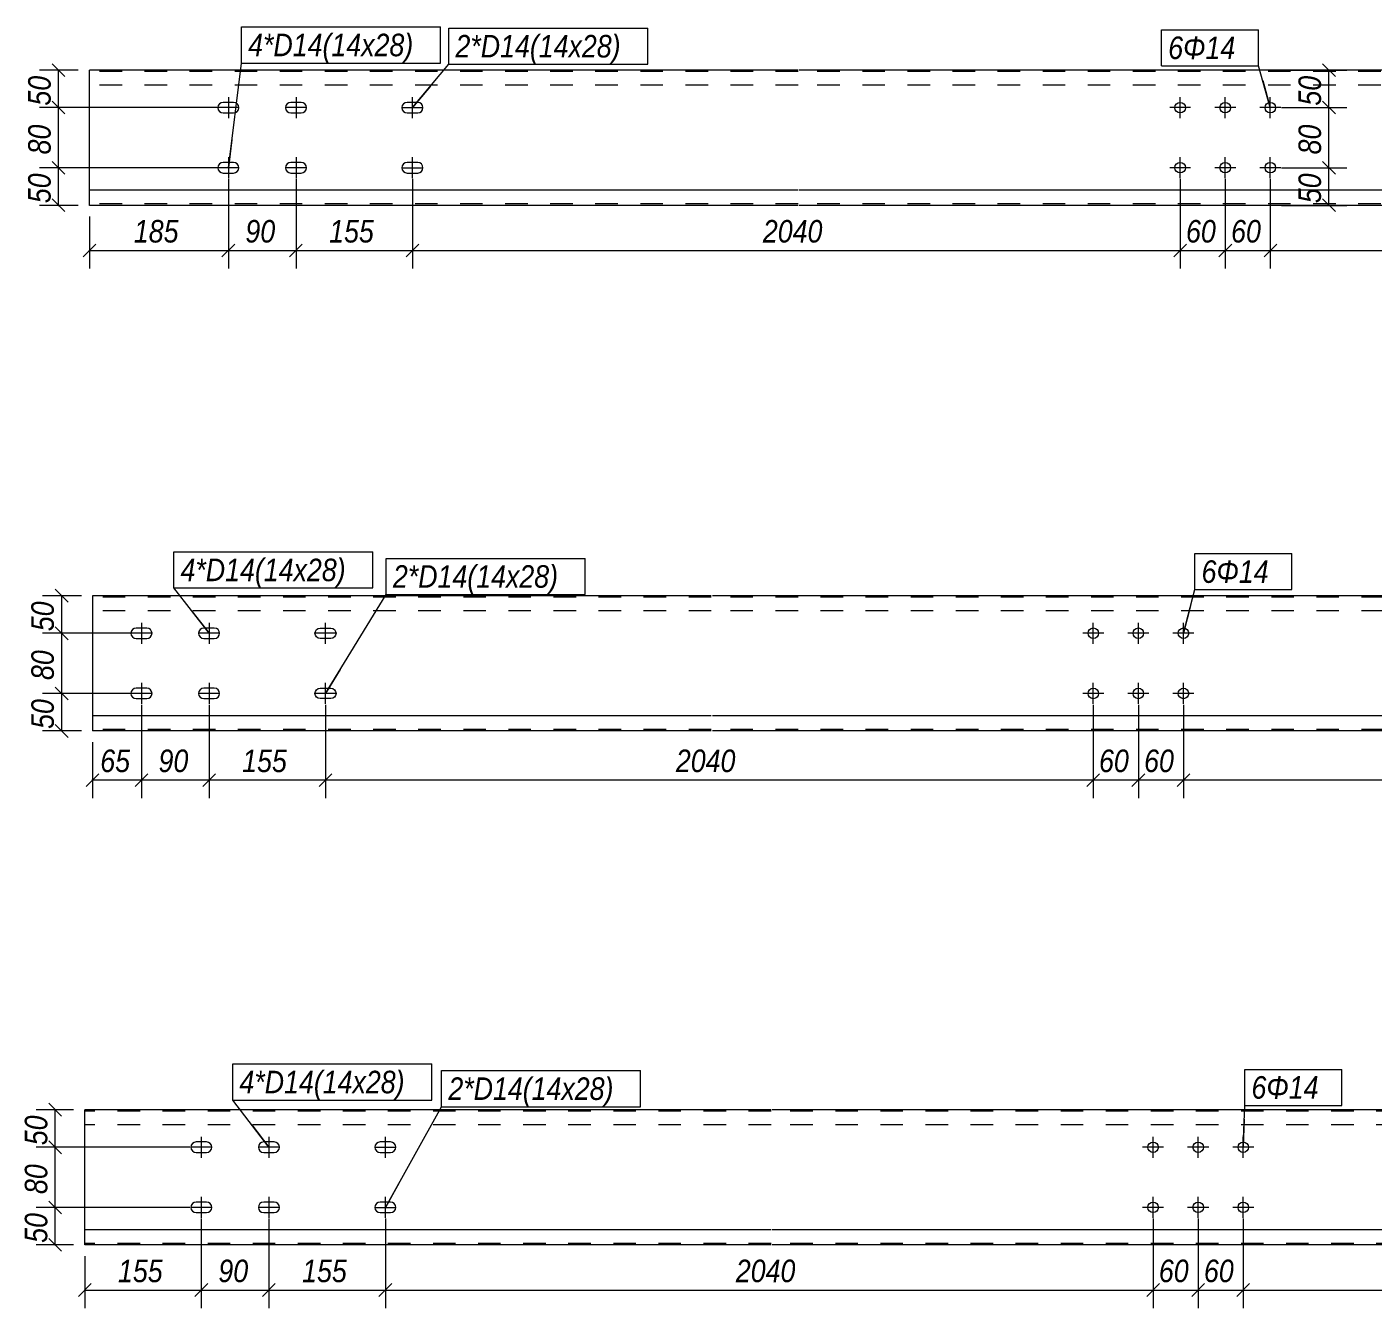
# Model space of a CAD drawing. Header units: millimetres. Extents: x 181 to 4047, y 165 to 2266.
# Drawn here: x 1723.5 to 1842.9, y 362.3 to 476 of the extents above; entities that cross this region are included whole.
import ezdxf

# ---------------------------------------------------------------- set-up
doc = ezdxf.new("R2010")
doc.units = ezdxf.units.MM
doc.linetypes.add('XKITLINE00', pattern=[0])
doc.linetypes.add('XKITLINE02', pattern=[4, 2, -2])
for name, color, linetype, lineweight in [('Bolt', 7, 'Continuous', 0), ('BoltMark', 3, 'Continuous', 0), ('Part', 2, 'Continuous', 0), ('Z-DIMENSIONS', 1, 'Continuous', 0)]:
    doc.layers.add(name, color=color, linetype=linetype, lineweight=lineweight)
doc.styles.add('Arial Italic', font='ariali.ttf')

msp = doc.modelspace()

# ---------------------------------------------------------------- linework, layer by layer
at = {"layer": 'Bolt', "color": 3, "linetype": 'XKITLINE00', "lineweight": 0}
for p, q in [((1741.35, 469.79), (1741.35, 467.93)), ((1747.35, 469.79), (1747.35, 467.93)), ((1757.68, 467.93), (1757.68, 469.79)), ((1825.81, 467.93), (1825.81, 469.79)), ((1829.81, 467.93), (1829.81, 469.79)), ((1833.81, 467.93), (1833.81, 469.79)), ((1740.45, 469.04), (1740.41, 468.86)), ((1740.41, 468.86), (1740.41, 468.86)), ((1740.41, 468.86), (1740.45, 468.68)), ((1742.28, 468.86), (1740.41, 468.86)), ((1740.55, 469.19), (1740.45, 469.04)), ((1740.45, 468.68), (1740.55, 468.53)), ((1740.7, 469.29), (1740.55, 469.19)), ((1740.55, 468.53), (1740.7, 468.43)), ((1740.88, 469.33), (1740.7, 469.29)), ((1740.7, 468.43), (1740.88, 468.39)), ((1741.81, 469.33), (1740.88, 469.33)), ((1740.88, 468.39), (1741.81, 468.39)), ((1741.99, 469.29), (1741.81, 469.33)), ((1741.81, 468.39), (1741.99, 468.43)), ((1742.14, 469.19), (1741.99, 469.29)), ((1741.99, 468.43), (1742.14, 468.53)), ((1742.24, 469.04), (1742.14, 469.19)), ((1742.14, 468.53), (1742.24, 468.68)), ((1742.28, 468.86), (1742.24, 469.04)), ((1742.24, 468.68), (1742.28, 468.86)), ((1742.28, 468.86), (1742.28, 468.86)), ((1746.45, 469.04), (1746.41, 468.86)), ((1746.41, 468.86), (1746.41, 468.86)), ((1746.41, 468.86), (1746.45, 468.68)), ((1748.28, 468.86), (1746.41, 468.86)), ((1746.55, 469.19), (1746.45, 469.04)), ((1746.45, 468.68), (1746.55, 468.53)), ((1746.7, 469.29), (1746.55, 469.19)), ((1746.55, 468.53), (1746.7, 468.43)), ((1746.88, 469.33), (1746.7, 469.29)), ((1746.7, 468.43), (1746.88, 468.39)), ((1747.81, 469.33), (1746.88, 469.33)), ((1746.88, 468.39), (1747.81, 468.39)), ((1747.99, 469.29), (1747.81, 469.33)), ((1747.81, 468.39), (1747.99, 468.43)), ((1748.14, 469.19), (1747.99, 469.29)), ((1747.99, 468.43), (1748.14, 468.53)), ((1748.24, 469.04), (1748.14, 469.19)), ((1748.14, 468.53), (1748.24, 468.68)), ((1748.28, 468.86), (1748.24, 469.04)), ((1748.24, 468.68), (1748.28, 468.86)), ((1748.28, 468.86), (1748.28, 468.86)), ((1756.78, 469.04), (1756.75, 468.86)), ((1756.75, 468.86), (1756.75, 468.86)), ((1756.75, 468.86), (1756.78, 468.68)), ((1756.75, 468.86), (1758.61, 468.86)), ((1756.88, 469.19), (1756.78, 469.04)), ((1756.78, 468.68), (1756.88, 468.53)), ((1757.04, 469.29), (1756.88, 469.19)), ((1756.88, 468.53), (1757.04, 468.43)), ((1757.21, 469.33), (1757.04, 469.29)), ((1757.04, 468.43), (1757.21, 468.39)), ((1758.15, 469.33), (1757.21, 469.33)), ((1757.21, 468.39), (1758.15, 468.39)), ((1758.33, 469.29), (1758.15, 469.33)), ((1758.15, 468.39), (1758.33, 468.43)), ((1758.48, 469.19), (1758.33, 469.29)), ((1758.33, 468.43), (1758.48, 468.53)), ((1758.58, 469.04), (1758.48, 469.19)), ((1758.48, 468.53), (1758.58, 468.68)), ((1758.61, 468.86), (1758.58, 469.04)), ((1758.58, 468.68), (1758.61, 468.86)), ((1758.61, 468.86), (1758.61, 468.86)), ((1826.74, 468.86), (1824.88, 468.86)), ((1830.74, 468.86), (1828.88, 468.86)), ((1834.74, 468.86), (1832.88, 468.86)), ((1740.45, 463.71), (1740.41, 463.53)), ((1740.41, 463.53), (1740.41, 463.53)), ((1740.41, 463.53), (1740.45, 463.35)), ((1742.28, 463.53), (1740.41, 463.53)), ((1740.55, 463.86), (1740.45, 463.71)), ((1740.7, 463.96), (1740.55, 463.86)), ((1740.88, 463.99), (1740.7, 463.96)), ((1741.81, 463.99), (1740.88, 463.99)), ((1741.35, 464.46), (1741.35, 462.59)), ((1741.99, 463.96), (1741.81, 463.99)), ((1742.14, 463.86), (1741.99, 463.96)), ((1742.24, 463.71), (1742.14, 463.86)), ((1742.28, 463.53), (1742.24, 463.71)), ((1742.24, 463.35), (1742.28, 463.53)), ((1742.28, 463.53), (1742.28, 463.53)), ((1746.45, 463.71), (1746.41, 463.53)), ((1746.41, 463.53), (1746.41, 463.53)), ((1746.41, 463.53), (1746.45, 463.35)), ((1748.28, 463.53), (1746.41, 463.53)), ((1746.55, 463.86), (1746.45, 463.71)), ((1746.7, 463.96), (1746.55, 463.86)), ((1746.88, 463.99), (1746.7, 463.96)), ((1747.81, 463.99), (1746.88, 463.99)), ((1747.35, 464.46), (1747.35, 462.59)), ((1747.99, 463.96), (1747.81, 463.99)), ((1748.14, 463.86), (1747.99, 463.96)), ((1748.24, 463.71), (1748.14, 463.86)), ((1748.28, 463.53), (1748.24, 463.71)), ((1748.24, 463.35), (1748.28, 463.53)), ((1748.28, 463.53), (1748.28, 463.53)), ((1756.78, 463.71), (1756.75, 463.53)), ((1756.75, 463.53), (1756.75, 463.53)), ((1756.75, 463.53), (1756.78, 463.35)), ((1756.75, 463.53), (1758.61, 463.53)), ((1756.88, 463.86), (1756.78, 463.71)), ((1757.04, 463.96), (1756.88, 463.86)), ((1757.21, 463.99), (1757.04, 463.96)), ((1758.15, 463.99), (1757.21, 463.99)), ((1757.68, 462.59), (1757.68, 464.46)), ((1758.33, 463.96), (1758.15, 463.99)), ((1758.48, 463.86), (1758.33, 463.96)), ((1758.58, 463.71), (1758.48, 463.86)), ((1758.61, 463.53), (1758.58, 463.71)), ((1758.58, 463.35), (1758.61, 463.53)), ((1758.61, 463.53), (1758.61, 463.53)), ((1826.74, 463.53), (1824.88, 463.53)), ((1825.81, 462.59), (1825.81, 464.46)), ((1830.74, 463.53), (1828.88, 463.53)), ((1829.81, 462.59), (1829.81, 464.46)), ((1834.74, 463.53), (1832.88, 463.53)), ((1833.81, 462.59), (1833.81, 464.46)), ((1740.45, 463.35), (1740.55, 463.2)), ((1740.55, 463.2), (1740.7, 463.1)), ((1740.7, 463.1), (1740.88, 463.06)), ((1740.88, 463.06), (1741.81, 463.06)), ((1741.81, 463.06), (1741.99, 463.1)), ((1741.99, 463.1), (1742.14, 463.2)), ((1742.14, 463.2), (1742.24, 463.35)), ((1746.45, 463.35), (1746.55, 463.2)), ((1746.55, 463.2), (1746.7, 463.1)), ((1746.7, 463.1), (1746.88, 463.06)), ((1746.88, 463.06), (1747.81, 463.06)), ((1747.81, 463.06), (1747.99, 463.1)), ((1747.99, 463.1), (1748.14, 463.2)), ((1748.14, 463.2), (1748.24, 463.35)), ((1756.78, 463.35), (1756.88, 463.2)), ((1756.88, 463.2), (1757.04, 463.1)), ((1757.04, 463.1), (1757.21, 463.06)), ((1757.21, 463.06), (1758.15, 463.06)), ((1758.15, 463.06), (1758.33, 463.1)), ((1758.33, 463.1), (1758.48, 463.2)), ((1758.48, 463.2), (1758.58, 463.35)), ((1733.63, 423.15), (1733.63, 421.28)), ((1739.63, 423.15), (1739.63, 421.28)), ((1749.97, 421.28), (1749.97, 423.15)), ((1818.1, 421.28), (1818.1, 423.15)), ((1822.1, 421.28), (1822.1, 423.15)), ((1826.1, 421.28), (1826.1, 423.15)), ((1732.73, 422.39), (1732.7, 422.22)), ((1732.7, 422.22), (1732.7, 422.22)), ((1732.7, 422.22), (1732.73, 422.04)), ((1734.57, 422.22), (1732.7, 422.22)), ((1732.84, 422.55), (1732.73, 422.39)), ((1732.73, 422.04), (1732.84, 421.89)), ((1732.99, 422.65), (1732.84, 422.55)), ((1732.84, 421.89), (1732.99, 421.79)), ((1733.17, 422.68), (1732.99, 422.65)), ((1732.99, 421.79), (1733.17, 421.75)), ((1734.1, 422.68), (1733.17, 422.68)), ((1733.17, 421.75), (1734.1, 421.75)), ((1734.28, 422.65), (1734.1, 422.68)), ((1734.1, 421.75), (1734.28, 421.79)), ((1734.43, 422.55), (1734.28, 422.65)), ((1734.28, 421.79), (1734.43, 421.89)), ((1734.53, 422.39), (1734.43, 422.55)), ((1734.43, 421.89), (1734.53, 422.04)), ((1734.57, 422.22), (1734.53, 422.39)), ((1734.53, 422.04), (1734.57, 422.22)), ((1734.57, 422.22), (1734.57, 422.22)), ((1738.73, 422.39), (1738.7, 422.22)), ((1738.7, 422.22), (1738.7, 422.22)), ((1738.7, 422.22), (1738.73, 422.04)), ((1740.57, 422.22), (1738.7, 422.22)), ((1738.84, 422.55), (1738.73, 422.39)), ((1738.73, 422.04), (1738.84, 421.89)), ((1738.99, 422.65), (1738.84, 422.55)), ((1738.84, 421.89), (1738.99, 421.79)), ((1739.17, 422.68), (1738.99, 422.65)), ((1738.99, 421.79), (1739.17, 421.75)), ((1740.1, 422.68), (1739.17, 422.68)), ((1739.17, 421.75), (1740.1, 421.75)), ((1740.28, 422.65), (1740.1, 422.68)), ((1740.1, 421.75), (1740.28, 421.79)), ((1740.43, 422.55), (1740.28, 422.65)), ((1740.28, 421.79), (1740.43, 421.89)), ((1740.53, 422.39), (1740.43, 422.55)), ((1740.43, 421.89), (1740.53, 422.04)), ((1740.57, 422.22), (1740.53, 422.39)), ((1740.53, 422.04), (1740.57, 422.22)), ((1740.57, 422.22), (1740.57, 422.22)), ((1749.03, 422.22), (1749.07, 422.39)), ((1749.07, 422.04), (1749.03, 422.22)), ((1749.03, 422.22), (1749.03, 422.22)), ((1750.9, 422.22), (1749.03, 422.22)), ((1749.07, 422.39), (1749.17, 422.55)), ((1749.17, 421.89), (1749.07, 422.04)), ((1749.17, 422.55), (1749.32, 422.65)), ((1749.32, 421.79), (1749.17, 421.89)), ((1749.32, 422.65), (1749.5, 422.68)), ((1749.5, 421.75), (1749.32, 421.79)), ((1749.5, 422.68), (1750.43, 422.68)), ((1750.43, 421.75), (1749.5, 421.75)), ((1750.43, 422.68), (1750.61, 422.65)), ((1750.61, 421.79), (1750.43, 421.75)), ((1750.61, 422.65), (1750.76, 422.55)), ((1750.76, 421.89), (1750.61, 421.79)), ((1750.76, 422.55), (1750.86, 422.39)), ((1750.86, 422.04), (1750.76, 421.89)), ((1750.86, 422.39), (1750.9, 422.22)), ((1750.9, 422.22), (1750.86, 422.04)), ((1750.9, 422.22), (1750.9, 422.22)), ((1819.03, 422.22), (1817.16, 422.22)), ((1823.03, 422.22), (1821.16, 422.22)), ((1827.03, 422.22), (1825.16, 422.22)), ((1732.73, 417.06), (1732.7, 416.88)), ((1732.84, 417.21), (1732.73, 417.06)), ((1732.99, 417.31), (1732.84, 417.21)), ((1733.17, 417.35), (1732.99, 417.31)), ((1734.1, 417.35), (1733.17, 417.35)), ((1733.63, 417.82), (1733.63, 415.95)), ((1734.28, 417.31), (1734.1, 417.35)), ((1734.43, 417.21), (1734.28, 417.31)), ((1734.53, 417.06), (1734.43, 417.21)), ((1734.57, 416.88), (1734.53, 417.06)), ((1738.73, 417.06), (1738.7, 416.88)), ((1738.84, 417.21), (1738.73, 417.06)), ((1738.99, 417.31), (1738.84, 417.21)), ((1739.17, 417.35), (1738.99, 417.31)), ((1740.1, 417.35), (1739.17, 417.35)), ((1739.63, 417.82), (1739.63, 415.95)), ((1740.28, 417.31), (1740.1, 417.35)), ((1740.43, 417.21), (1740.28, 417.31)), ((1740.53, 417.06), (1740.43, 417.21)), ((1740.57, 416.88), (1740.53, 417.06)), ((1749.03, 416.88), (1749.07, 417.06)), ((1749.07, 417.06), (1749.17, 417.21)), ((1749.17, 417.21), (1749.32, 417.31)), ((1749.32, 417.31), (1749.5, 417.35)), ((1749.5, 417.35), (1750.43, 417.35)), ((1749.97, 415.95), (1749.97, 417.82)), ((1750.43, 417.35), (1750.61, 417.31)), ((1750.61, 417.31), (1750.76, 417.21)), ((1750.76, 417.21), (1750.86, 417.06)), ((1750.86, 417.06), (1750.9, 416.88)), ((1818.1, 415.95), (1818.1, 417.82)), ((1822.1, 415.95), (1822.1, 417.82)), ((1826.1, 415.95), (1826.1, 417.82)), ((1732.7, 416.88), (1732.7, 416.88)), ((1732.7, 416.88), (1732.73, 416.7)), ((1734.57, 416.88), (1732.7, 416.88)), ((1732.73, 416.7), (1732.84, 416.55)), ((1732.84, 416.55), (1732.99, 416.45)), ((1732.99, 416.45), (1733.17, 416.42)), ((1733.17, 416.42), (1734.1, 416.42)), ((1734.1, 416.42), (1734.28, 416.45)), ((1734.28, 416.45), (1734.43, 416.55)), ((1734.43, 416.55), (1734.53, 416.7)), ((1734.53, 416.7), (1734.57, 416.88)), ((1734.57, 416.88), (1734.57, 416.88)), ((1738.7, 416.88), (1738.7, 416.88)), ((1738.7, 416.88), (1738.73, 416.7)), ((1740.57, 416.88), (1738.7, 416.88)), ((1738.73, 416.7), (1738.84, 416.55)), ((1738.84, 416.55), (1738.99, 416.45)), ((1738.99, 416.45), (1739.17, 416.42)), ((1739.17, 416.42), (1740.1, 416.42)), ((1740.1, 416.42), (1740.28, 416.45)), ((1740.28, 416.45), (1740.43, 416.55)), ((1740.43, 416.55), (1740.53, 416.7)), ((1740.53, 416.7), (1740.57, 416.88)), ((1740.57, 416.88), (1740.57, 416.88)), ((1749.07, 416.7), (1749.03, 416.88)), ((1749.03, 416.88), (1749.03, 416.88)), ((1750.9, 416.88), (1749.03, 416.88)), ((1749.17, 416.55), (1749.07, 416.7)), ((1749.32, 416.45), (1749.17, 416.55)), ((1749.5, 416.42), (1749.32, 416.45)), ((1750.43, 416.42), (1749.5, 416.42)), ((1750.61, 416.45), (1750.43, 416.42)), ((1750.76, 416.55), (1750.61, 416.45)), ((1750.86, 416.7), (1750.76, 416.55)), ((1750.9, 416.88), (1750.86, 416.7)), ((1750.9, 416.88), (1750.9, 416.88)), ((1819.03, 416.88), (1817.16, 416.88)), ((1823.03, 416.88), (1821.16, 416.88)), ((1827.03, 416.88), (1825.16, 416.88)), ((1738.94, 377.54), (1738.94, 375.68)), ((1744.94, 377.54), (1744.94, 375.68)), ((1755.28, 375.68), (1755.28, 377.54)), ((1823.41, 375.68), (1823.41, 377.54)), ((1827.41, 375.68), (1827.41, 377.54)), ((1831.41, 375.68), (1831.41, 377.54)), ((1738.05, 376.79), (1738.01, 376.61)), ((1738.01, 376.61), (1738.01, 376.61)), ((1738.01, 376.61), (1738.05, 376.43)), ((1739.88, 376.61), (1738.01, 376.61)), ((1738.15, 376.94), (1738.05, 376.79)), ((1738.05, 376.43), (1738.15, 376.28)), ((1738.3, 377.04), (1738.15, 376.94)), ((1738.48, 377.08), (1738.3, 377.04)), ((1739.41, 377.08), (1738.48, 377.08)), ((1739.59, 377.04), (1739.41, 377.08)), ((1739.74, 376.94), (1739.59, 377.04)), ((1739.84, 376.79), (1739.74, 376.94)), ((1739.74, 376.28), (1739.84, 376.43)), ((1739.88, 376.61), (1739.84, 376.79)), ((1739.84, 376.43), (1739.88, 376.61)), ((1739.88, 376.61), (1739.88, 376.61)), ((1744.05, 376.79), (1744.01, 376.61)), ((1744.01, 376.61), (1744.01, 376.61)), ((1744.01, 376.61), (1744.05, 376.43)), ((1745.88, 376.61), (1744.01, 376.61)), ((1744.15, 376.94), (1744.05, 376.79)), ((1744.05, 376.43), (1744.15, 376.28)), ((1744.3, 377.04), (1744.15, 376.94)), ((1744.48, 377.08), (1744.3, 377.04)), ((1745.41, 377.08), (1744.48, 377.08)), ((1745.59, 377.04), (1745.41, 377.08)), ((1745.74, 376.94), (1745.59, 377.04)), ((1745.84, 376.79), (1745.74, 376.94)), ((1745.74, 376.28), (1745.84, 376.43)), ((1745.88, 376.61), (1745.84, 376.79)), ((1745.84, 376.43), (1745.88, 376.61)), ((1745.88, 376.61), (1745.88, 376.61)), ((1754.38, 376.79), (1754.34, 376.61)), ((1754.34, 376.61), (1754.34, 376.61)), ((1754.34, 376.61), (1754.38, 376.43)), ((1754.34, 376.61), (1756.21, 376.61)), ((1754.48, 376.94), (1754.38, 376.79)), ((1754.38, 376.43), (1754.48, 376.28)), ((1754.63, 377.04), (1754.48, 376.94)), ((1754.81, 377.08), (1754.63, 377.04)), ((1755.74, 377.08), (1754.81, 377.08)), ((1755.92, 377.04), (1755.74, 377.08)), ((1756.07, 376.94), (1755.92, 377.04)), ((1756.17, 376.79), (1756.07, 376.94)), ((1756.07, 376.28), (1756.17, 376.43)), ((1756.21, 376.61), (1756.17, 376.79)), ((1756.17, 376.43), (1756.21, 376.61)), ((1756.21, 376.61), (1756.21, 376.61)), ((1824.34, 376.61), (1822.47, 376.61)), ((1828.34, 376.61), (1826.47, 376.61)), ((1832.34, 376.61), (1830.47, 376.61)), ((1738.15, 376.28), (1738.3, 376.18)), ((1738.3, 376.18), (1738.48, 376.14)), ((1738.48, 376.14), (1739.41, 376.14)), ((1739.41, 376.14), (1739.59, 376.18)), ((1739.59, 376.18), (1739.74, 376.28)), ((1744.15, 376.28), (1744.3, 376.18)), ((1744.3, 376.18), (1744.48, 376.14)), ((1744.48, 376.14), (1745.41, 376.14)), ((1745.41, 376.14), (1745.59, 376.18)), ((1745.59, 376.18), (1745.74, 376.28)), ((1754.48, 376.28), (1754.63, 376.18)), ((1754.63, 376.18), (1754.81, 376.14)), ((1754.81, 376.14), (1755.74, 376.14)), ((1755.74, 376.14), (1755.92, 376.18)), ((1755.92, 376.18), (1756.07, 376.28)), ((1738.15, 371.61), (1738.05, 371.45)), ((1738.3, 371.71), (1738.15, 371.61)), ((1738.48, 371.74), (1738.3, 371.71)), ((1739.41, 371.74), (1738.48, 371.74)), ((1738.94, 372.21), (1738.94, 370.34)), ((1739.59, 371.71), (1739.41, 371.74)), ((1739.74, 371.61), (1739.59, 371.71)), ((1739.84, 371.45), (1739.74, 371.61)), ((1744.15, 371.61), (1744.05, 371.45)), ((1744.3, 371.71), (1744.15, 371.61)), ((1744.48, 371.74), (1744.3, 371.71)), ((1745.41, 371.74), (1744.48, 371.74)), ((1744.94, 372.21), (1744.94, 370.34)), ((1745.59, 371.71), (1745.41, 371.74)), ((1745.74, 371.61), (1745.59, 371.71)), ((1745.84, 371.45), (1745.74, 371.61)), ((1754.48, 371.61), (1754.38, 371.45)), ((1754.63, 371.71), (1754.48, 371.61)), ((1754.81, 371.74), (1754.63, 371.71)), ((1755.74, 371.74), (1754.81, 371.74)), ((1755.28, 370.34), (1755.28, 372.21)), ((1755.92, 371.71), (1755.74, 371.74)), ((1756.07, 371.61), (1755.92, 371.71)), ((1756.17, 371.45), (1756.07, 371.61)), ((1823.41, 370.34), (1823.41, 372.21)), ((1827.41, 370.34), (1827.41, 372.21)), ((1831.41, 370.34), (1831.41, 372.21)), ((1738.05, 371.45), (1738.01, 371.28)), ((1738.01, 371.28), (1738.01, 371.28)), ((1738.01, 371.28), (1738.05, 371.1)), ((1739.88, 371.28), (1738.01, 371.28)), ((1738.05, 371.1), (1738.15, 370.95)), ((1738.15, 370.95), (1738.3, 370.84)), ((1738.3, 370.84), (1738.48, 370.81)), ((1738.48, 370.81), (1739.41, 370.81)), ((1739.41, 370.81), (1739.59, 370.84)), ((1739.59, 370.84), (1739.74, 370.95)), ((1739.74, 370.95), (1739.84, 371.1)), ((1739.88, 371.28), (1739.84, 371.45)), ((1739.84, 371.1), (1739.88, 371.28)), ((1739.88, 371.28), (1739.88, 371.28)), ((1744.05, 371.45), (1744.01, 371.28)), ((1744.01, 371.28), (1744.01, 371.28)), ((1744.01, 371.28), (1744.05, 371.1)), ((1745.88, 371.28), (1744.01, 371.28)), ((1744.05, 371.1), (1744.15, 370.95)), ((1744.15, 370.95), (1744.3, 370.84)), ((1744.3, 370.84), (1744.48, 370.81)), ((1744.48, 370.81), (1745.41, 370.81)), ((1745.41, 370.81), (1745.59, 370.84)), ((1745.59, 370.84), (1745.74, 370.95)), ((1745.74, 370.95), (1745.84, 371.1)), ((1745.88, 371.28), (1745.84, 371.45)), ((1745.84, 371.1), (1745.88, 371.28)), ((1745.88, 371.28), (1745.88, 371.28)), ((1754.38, 371.45), (1754.34, 371.28)), ((1754.34, 371.28), (1754.34, 371.28)), ((1754.34, 371.28), (1754.38, 371.1)), ((1754.34, 371.28), (1756.21, 371.28)), ((1754.38, 371.1), (1754.48, 370.95)), ((1754.48, 370.95), (1754.63, 370.84)), ((1754.63, 370.84), (1754.81, 370.81)), ((1754.81, 370.81), (1755.74, 370.81)), ((1755.74, 370.81), (1755.92, 370.84)), ((1755.92, 370.84), (1756.07, 370.95)), ((1756.07, 370.95), (1756.17, 371.1)), ((1756.21, 371.28), (1756.17, 371.45)), ((1756.17, 371.1), (1756.21, 371.28)), ((1756.21, 371.28), (1756.21, 371.28)), ((1824.34, 371.28), (1822.47, 371.28)), ((1828.34, 371.28), (1826.47, 371.28)), ((1832.34, 371.28), (1830.47, 371.28))]:
    msp.add_line(p, q, dxfattribs=at)
for centre in [(1825.81, 468.86), (1829.81, 468.86), (1833.81, 468.86), (1825.81, 463.53), (1829.81, 463.53), (1833.81, 463.53), (1818.1, 422.22), (1822.1, 422.22), (1826.1, 422.22), (1818.1, 416.88), (1822.1, 416.88), (1826.1, 416.88), (1823.41, 376.61), (1827.41, 376.61), (1831.41, 376.61), (1823.41, 371.28), (1827.41, 371.28), (1831.41, 371.28)]:
    msp.add_circle(centre, 0.467, dxfattribs=at)
at = {"layer": 'BoltMark', "color": 3, "linetype": 'XKITLINE00', "lineweight": 0}
for p, q in [((1742.5, 476.02), (1760.16, 476.02)), ((1742.5, 472.82), (1742.5, 476.02)), ((1760.16, 472.82), (1760.16, 476.02)), ((1760.9, 475.91), (1778.56, 475.91)), ((1760.9, 472.71), (1760.9, 475.91)), ((1778.56, 472.71), (1778.56, 475.91)), ((1824.15, 475.77), (1832.77, 475.77)), ((1824.15, 472.57), (1824.15, 475.77)), ((1832.77, 472.57), (1832.77, 475.77)), ((1741.35, 463.53), (1742.5, 472.82)), ((1742.5, 472.82), (1760.16, 472.82)), ((1757.68, 468.86), (1760.9, 472.71)), ((1760.9, 472.71), (1778.56, 472.71)), ((1824.15, 472.57), (1832.77, 472.57)), ((1833.81, 468.86), (1832.77, 472.57)), ((1759.28, 470.78), (1757.68, 468.86)), ((1833.14, 471.27), (1833.81, 468.86)), ((1741.65, 466.01), (1741.35, 463.53)), ((1736.5, 429.44), (1754.16, 429.44)), ((1736.5, 426.24), (1736.5, 429.44)), ((1754.16, 426.24), (1754.16, 429.44)), ((1755.35, 428.86), (1773.01, 428.86)), ((1755.35, 425.66), (1755.35, 428.86)), ((1773.01, 425.66), (1773.01, 428.86)), ((1827.11, 429.29), (1835.73, 429.29)), ((1827.11, 426.09), (1827.11, 429.29)), ((1835.73, 426.09), (1835.73, 429.29)), ((1736.5, 426.24), (1754.16, 426.24)), ((1739.63, 422.22), (1736.5, 426.24)), ((1749.97, 416.88), (1755.35, 425.66)), ((1755.35, 425.66), (1773.01, 425.66)), ((1826.1, 422.22), (1827.11, 426.09)), ((1827.11, 426.09), (1835.73, 426.09)), ((1738.1, 424.19), (1739.63, 422.22)), ((1826.73, 424.64), (1826.1, 422.22)), ((1751.27, 419.01), (1749.97, 416.88)), ((1741.73, 384), (1759.39, 384)), ((1741.73, 380.8), (1741.73, 384)), ((1759.39, 380.8), (1759.39, 384)), ((1831.54, 383.52), (1840.17, 383.52)), ((1831.54, 380.32), (1831.54, 383.52)), ((1840.17, 380.32), (1840.17, 383.52)), ((1760.27, 383.41), (1777.93, 383.41)), ((1760.27, 380.21), (1760.27, 383.41)), ((1777.93, 380.21), (1777.93, 383.41)), ((1741.73, 380.8), (1759.39, 380.8)), ((1744.94, 376.61), (1741.73, 380.8)), ((1755.28, 371.28), (1760.27, 380.21)), ((1760.27, 380.21), (1777.93, 380.21)), ((1831.41, 376.61), (1831.54, 380.32)), ((1831.54, 380.32), (1840.17, 380.32)), ((1831.5, 379.11), (1831.41, 376.61)), ((1743.42, 378.59), (1744.94, 376.61)), ((1756.5, 373.46), (1755.28, 371.28))]:
    msp.add_line(p, q, dxfattribs=at)
at = {"layer": 'Part', "color": 2, "linetype": 'XKITLINE00', "lineweight": 0}
for p, q in [((1791.91, 472.19), (1729.01, 472.19)), ((1729.01, 460.19), (1729.01, 472.19)), ((1867.61, 472.19), (1792.01, 472.19)), ((1791.91, 461.53), (1729.01, 461.53)), ((1867.61, 461.53), (1792.01, 461.53)), ((1791.91, 460.19), (1729.01, 460.19)), ((1867.61, 460.19), (1792.01, 460.19)), ((1784.2, 425.55), (1729.3, 425.55)), ((1729.3, 425.55), (1729.3, 413.55)), ((1859.9, 425.55), (1784.3, 425.55)), ((1784.2, 414.88), (1729.3, 414.88)), ((1859.9, 414.88), (1784.3, 414.88)), ((1784.2, 413.55), (1729.3, 413.55)), ((1859.9, 413.55), (1784.3, 413.55)), ((1789.51, 379.94), (1728.61, 379.94)), ((1728.61, 367.94), (1728.61, 379.94)), ((1865.21, 379.94), (1789.61, 379.94)), ((1789.51, 369.28), (1728.61, 369.28)), ((1865.21, 369.28), (1789.61, 369.28)), ((1789.51, 367.94), (1728.61, 367.94)), ((1865.21, 367.94), (1789.61, 367.94))]:
    msp.add_line(p, q, dxfattribs=at)
at = {"layer": 'Part', "color": 7, "linetype": 'XKITLINE02', "lineweight": 0}
for p, q in [((1791.91, 472.06), (1729.01, 472.06)), ((1867.61, 472.06), (1792.01, 472.06)), ((1791.91, 470.86), (1729.01, 470.86)), ((1867.61, 470.86), (1792.01, 470.86)), ((1791.91, 460.33), (1729.01, 460.33)), ((1867.61, 460.33), (1792.01, 460.33)), ((1784.2, 425.42), (1729.3, 425.42)), ((1859.9, 425.42), (1784.3, 425.42)), ((1784.2, 424.22), (1729.3, 424.22)), ((1859.9, 424.22), (1784.3, 424.22)), ((1784.2, 413.68), (1729.3, 413.68)), ((1859.9, 413.68), (1784.3, 413.68)), ((1789.51, 379.81), (1728.61, 379.81)), ((1865.21, 379.81), (1789.61, 379.81)), ((1789.51, 378.61), (1728.61, 378.61)), ((1865.21, 378.61), (1789.61, 378.61)), ((1789.51, 368.08), (1728.61, 368.08)), ((1865.21, 368.08), (1789.61, 368.08))]:
    msp.add_line(p, q, dxfattribs=at)
at = {"layer": 'Z-DIMENSIONS', "color": 4, "linetype": 'XKITLINE00', "lineweight": 0}
for p, q in [((1728.01, 472.19), (1724.58, 472.19)), ((1725.71, 472.76), (1726.84, 471.63)), ((1726.28, 468.86), (1726.28, 472.19)), ((1834.81, 472.19), (1840.61, 472.19)), ((1838.45, 472.76), (1839.58, 471.63)), ((1839.01, 468.86), (1839.01, 472.19)), ((1740.35, 468.86), (1724.58, 468.86)), ((1740.35, 468.86), (1724.58, 468.86)), ((1725.71, 469.43), (1726.84, 468.3)), ((1725.71, 469.43), (1726.84, 468.3)), ((1726.28, 463.53), (1726.28, 468.86)), ((1834.81, 468.86), (1840.61, 468.86)), ((1834.81, 468.86), (1840.61, 468.86)), ((1838.45, 469.43), (1839.58, 468.3)), ((1838.45, 469.43), (1839.58, 468.3)), ((1839.01, 463.53), (1839.01, 468.86)), ((1740.35, 463.53), (1724.58, 463.53)), ((1740.35, 463.53), (1724.58, 463.53)), ((1725.71, 464.09), (1726.84, 462.96)), ((1725.71, 464.09), (1726.84, 462.96)), ((1726.28, 460.19), (1726.28, 463.53)), ((1834.81, 463.53), (1840.61, 463.53)), ((1834.81, 463.53), (1840.61, 463.53)), ((1838.45, 464.09), (1839.58, 462.96)), ((1838.45, 464.09), (1839.58, 462.96)), ((1839.01, 460.19), (1839.01, 463.53)), ((1741.35, 462.53), (1741.35, 454.59)), ((1741.35, 462.53), (1741.35, 454.59)), ((1747.35, 462.53), (1747.35, 454.59)), ((1747.35, 462.53), (1747.35, 454.59)), ((1757.68, 462.53), (1757.68, 454.59)), ((1757.68, 462.53), (1757.68, 454.59)), ((1825.81, 462.53), (1825.81, 454.59)), ((1825.81, 462.53), (1825.81, 454.59)), ((1829.81, 462.53), (1829.81, 454.59)), ((1829.81, 462.53), (1829.81, 454.59)), ((1833.81, 462.53), (1833.81, 454.59)), ((1833.81, 462.53), (1833.81, 454.59)), ((1728.01, 460.19), (1724.58, 460.19)), ((1725.71, 460.76), (1726.84, 459.63)), ((1834.81, 460.19), (1840.61, 460.19)), ((1838.45, 460.76), (1839.58, 459.63)), ((1729.01, 459.19), (1729.01, 454.59)), ((1729.58, 456.76), (1728.45, 455.63)), ((1741.91, 456.76), (1740.78, 455.63)), ((1741.91, 456.76), (1740.78, 455.63)), ((1747.91, 456.76), (1746.78, 455.63)), ((1747.91, 456.76), (1746.78, 455.63)), ((1758.25, 456.76), (1757.11, 455.63)), ((1758.25, 456.76), (1757.11, 455.63)), ((1826.38, 456.76), (1825.25, 455.63)), ((1826.38, 456.76), (1825.25, 455.63)), ((1830.38, 456.76), (1829.25, 455.63)), ((1830.38, 456.76), (1829.25, 455.63)), ((1834.38, 456.76), (1833.25, 455.63)), ((1834.38, 456.76), (1833.25, 455.63)), ((1729.01, 456.19), (1741.35, 456.19)), ((1741.35, 456.19), (1747.35, 456.19)), ((1747.35, 456.19), (1757.68, 456.19)), ((1757.68, 456.19), (1825.81, 456.19)), ((1825.81, 456.19), (1829.81, 456.19)), ((1829.81, 456.19), (1833.81, 456.19)), ((1833.81, 456.19), (1901.51, 456.19)), ((1728.3, 425.55), (1724.86, 425.55)), ((1725.99, 426.12), (1727.13, 424.98)), ((1726.56, 422.22), (1726.56, 425.55)), ((1732.63, 422.22), (1724.86, 422.22)), ((1732.63, 422.22), (1724.86, 422.22)), ((1725.99, 422.78), (1727.13, 421.65)), ((1725.99, 422.78), (1727.13, 421.65)), ((1726.56, 416.88), (1726.56, 422.22)), ((1725.99, 417.45), (1727.13, 416.32)), ((1725.99, 417.45), (1727.13, 416.32)), ((1732.63, 416.88), (1724.86, 416.88)), ((1732.63, 416.88), (1724.86, 416.88)), ((1726.56, 413.55), (1726.56, 416.88)), ((1733.63, 415.88), (1733.63, 407.6)), ((1733.63, 415.88), (1733.63, 407.6)), ((1739.63, 415.88), (1739.63, 407.6)), ((1739.63, 415.88), (1739.63, 407.6)), ((1749.97, 415.88), (1749.97, 407.6)), ((1749.97, 415.88), (1749.97, 407.6)), ((1818.1, 415.88), (1818.1, 407.6)), ((1818.1, 415.88), (1818.1, 407.6)), ((1822.1, 415.88), (1822.1, 407.6)), ((1822.1, 415.88), (1822.1, 407.6)), ((1826.1, 415.88), (1826.1, 407.6)), ((1826.1, 415.88), (1826.1, 407.6)), ((1728.3, 413.55), (1724.86, 413.55)), ((1725.99, 414.12), (1727.13, 412.98)), ((1729.3, 412.55), (1729.3, 407.6)), ((1729.86, 409.76), (1728.73, 408.63)), ((1734.2, 409.76), (1733.07, 408.63)), ((1734.2, 409.76), (1733.07, 408.63)), ((1740.2, 409.76), (1739.07, 408.63)), ((1740.2, 409.76), (1739.07, 408.63)), ((1750.53, 409.76), (1749.4, 408.63)), ((1750.53, 409.76), (1749.4, 408.63)), ((1818.66, 409.76), (1817.53, 408.63)), ((1818.66, 409.76), (1817.53, 408.63)), ((1822.66, 409.76), (1821.53, 408.63)), ((1822.66, 409.76), (1821.53, 408.63)), ((1826.66, 409.76), (1825.53, 408.63)), ((1826.66, 409.76), (1825.53, 408.63)), ((1729.3, 409.2), (1733.63, 409.2)), ((1733.63, 409.2), (1739.63, 409.2)), ((1739.63, 409.2), (1749.97, 409.2)), ((1749.97, 409.2), (1818.1, 409.2)), ((1818.1, 409.2), (1822.1, 409.2)), ((1822.1, 409.2), (1826.1, 409.2)), ((1826.1, 409.2), (1893.8, 409.2)), ((1727.61, 379.94), (1724.28, 379.94)), ((1725.41, 380.51), (1726.54, 379.38)), ((1725.98, 376.61), (1725.98, 379.94)), ((1737.94, 376.61), (1724.28, 376.61)), ((1737.94, 376.61), (1724.28, 376.61)), ((1725.41, 377.17), (1726.54, 376.04)), ((1725.41, 377.17), (1726.54, 376.04)), ((1725.98, 371.28), (1725.98, 376.61)), ((1725.41, 371.84), (1726.54, 370.71)), ((1725.41, 371.84), (1726.54, 370.71)), ((1737.94, 371.28), (1724.28, 371.28)), ((1737.94, 371.28), (1724.28, 371.28)), ((1725.98, 367.94), (1725.98, 371.28)), ((1738.94, 370.28), (1738.94, 362.34)), ((1738.94, 370.28), (1738.94, 362.34)), ((1744.94, 370.28), (1744.94, 362.34)), ((1744.94, 370.28), (1744.94, 362.34)), ((1755.28, 370.28), (1755.28, 362.34)), ((1755.28, 370.28), (1755.28, 362.34)), ((1823.41, 370.28), (1823.41, 362.34)), ((1823.41, 370.28), (1823.41, 362.34)), ((1827.41, 370.28), (1827.41, 362.34)), ((1827.41, 370.28), (1827.41, 362.34)), ((1831.41, 370.28), (1831.41, 362.34)), ((1831.41, 370.28), (1831.41, 362.34)), ((1727.61, 367.94), (1724.28, 367.94)), ((1725.41, 368.51), (1726.54, 367.38)), ((1728.61, 366.94), (1728.61, 362.34)), ((1729.18, 364.51), (1728.04, 363.38)), ((1739.51, 364.51), (1738.38, 363.38)), ((1739.51, 364.51), (1738.38, 363.38)), ((1745.51, 364.51), (1744.38, 363.38)), ((1745.51, 364.51), (1744.38, 363.38)), ((1755.84, 364.51), (1754.71, 363.38)), ((1755.84, 364.51), (1754.71, 363.38)), ((1823.97, 364.51), (1822.84, 363.38)), ((1823.97, 364.51), (1822.84, 363.38)), ((1827.97, 364.51), (1826.84, 363.38)), ((1827.97, 364.51), (1826.84, 363.38)), ((1831.97, 364.51), (1830.84, 363.38)), ((1831.97, 364.51), (1830.84, 363.38)), ((1728.61, 363.94), (1738.94, 363.94)), ((1738.94, 363.94), (1744.94, 363.94)), ((1744.94, 363.94), (1755.28, 363.94)), ((1755.28, 363.94), (1823.41, 363.94)), ((1823.41, 363.94), (1827.41, 363.94)), ((1827.41, 363.94), (1831.41, 363.94)), ((1831.41, 363.94), (1899.11, 363.94))]:
    msp.add_line(p, q, dxfattribs=at)
at = {"layer": 'Z-DIMENSIONS', "color": 3}
for p in [(1726.28, 472.19), (1839.01, 472.19), (1726.28, 468.86), (1726.28, 468.86), (1839.01, 468.86), (1839.01, 468.86), (1726.28, 463.53), (1726.28, 463.53), (1839.01, 463.53), (1839.01, 463.53), (1726.28, 460.19), (1839.01, 460.19), (1729.01, 456.19), (1741.35, 456.19), (1741.35, 456.19), (1747.35, 456.19), (1747.35, 456.19), (1757.68, 456.19), (1757.68, 456.19), (1825.81, 456.19), (1825.81, 456.19), (1829.81, 456.19), (1829.81, 456.19), (1833.81, 456.19), (1833.81, 456.19), (1726.56, 425.55), (1726.56, 422.22), (1726.56, 422.22), (1726.56, 416.88), (1726.56, 416.88), (1726.56, 413.55), (1729.3, 409.2), (1733.63, 409.2), (1733.63, 409.2), (1739.63, 409.2), (1739.63, 409.2), (1749.97, 409.2), (1749.97, 409.2), (1818.1, 409.2), (1818.1, 409.2), (1822.1, 409.2), (1822.1, 409.2), (1826.1, 409.2), (1826.1, 409.2), (1725.98, 379.94), (1725.98, 376.61), (1725.98, 376.61), (1725.98, 371.28), (1725.98, 371.28), (1725.98, 367.94), (1728.61, 363.94), (1738.94, 363.94), (1738.94, 363.94), (1744.94, 363.94), (1744.94, 363.94), (1755.28, 363.94), (1755.28, 363.94), (1823.41, 363.94), (1823.41, 363.94), (1827.41, 363.94), (1827.41, 363.94), (1831.41, 363.94), (1831.41, 363.94)]:
    msp.add_point(p, dxfattribs=at)

# ---------------------------------------------------------------- texts
at = {"layer": 'BoltMark', "color": 7, "style": 'Arial Italic', "width": 0.85}
for s, p in [('4*D14(14x28)', (1743.1, 473.42)), ('2*D14(14x28)', (1761.5, 473.31)), ('6Φ14 ', (1824.75, 473.17)), ('4*D14(14x28)', (1737.1, 426.84)), ('2*D14(14x28)', (1755.95, 426.26)), ('6Φ14 ', (1827.71, 426.69)), ('4*D14(14x28)', (1742.33, 381.4)), ('2*D14(14x28)', (1760.87, 380.81)), ('6Φ14 ', (1832.14, 380.92))]:
    msp.add_text(s, height=2, dxfattribs=at).set_placement(p)
at = {"layer": 'Z-DIMENSIONS', "color": 3, "style": 'Arial Italic', "width": 0.85}
for s, p in [('50', (1725.58, 469.04)), ('50', (1838.31, 469.04)), ('80', (1725.58, 464.71)), ('80', (1838.31, 464.71)), ('50', (1725.58, 460.38)), ('50', (1838.31, 460.38)), ('50', (1725.86, 422.4)), ('80', (1725.86, 418.07)), ('50', (1725.86, 413.73)), ('50', (1725.28, 376.79)), ('80', (1725.28, 372.46)), ('50', (1725.28, 368.13))]:
    msp.add_text(s, height=2, rotation=90.0002, dxfattribs=at).set_placement(p)
for s, p in [('185', (1732.96, 456.89)), ('90', (1742.86, 456.89)), ('155', (1750.29, 456.89)), ('2040', (1788.78, 456.89)), ('60', (1826.33, 456.89)), ('60', (1830.33, 456.89)), ('65', (1729.98, 409.9)), ('90', (1735.15, 409.9)), ('155', (1742.57, 409.9)), ('2040', (1781.06, 409.9)), ('60', (1818.61, 409.9)), ('60', (1822.61, 409.9)), ('155', (1731.55, 364.64)), ('90', (1740.46, 364.64)), ('155', (1747.89, 364.64)), ('2040', (1786.38, 364.64)), ('60', (1823.92, 364.64)), ('60', (1827.92, 364.64))]:
    msp.add_text(s, height=2, dxfattribs=at).set_placement(p)

doc.saveas('drawing.dxf')
